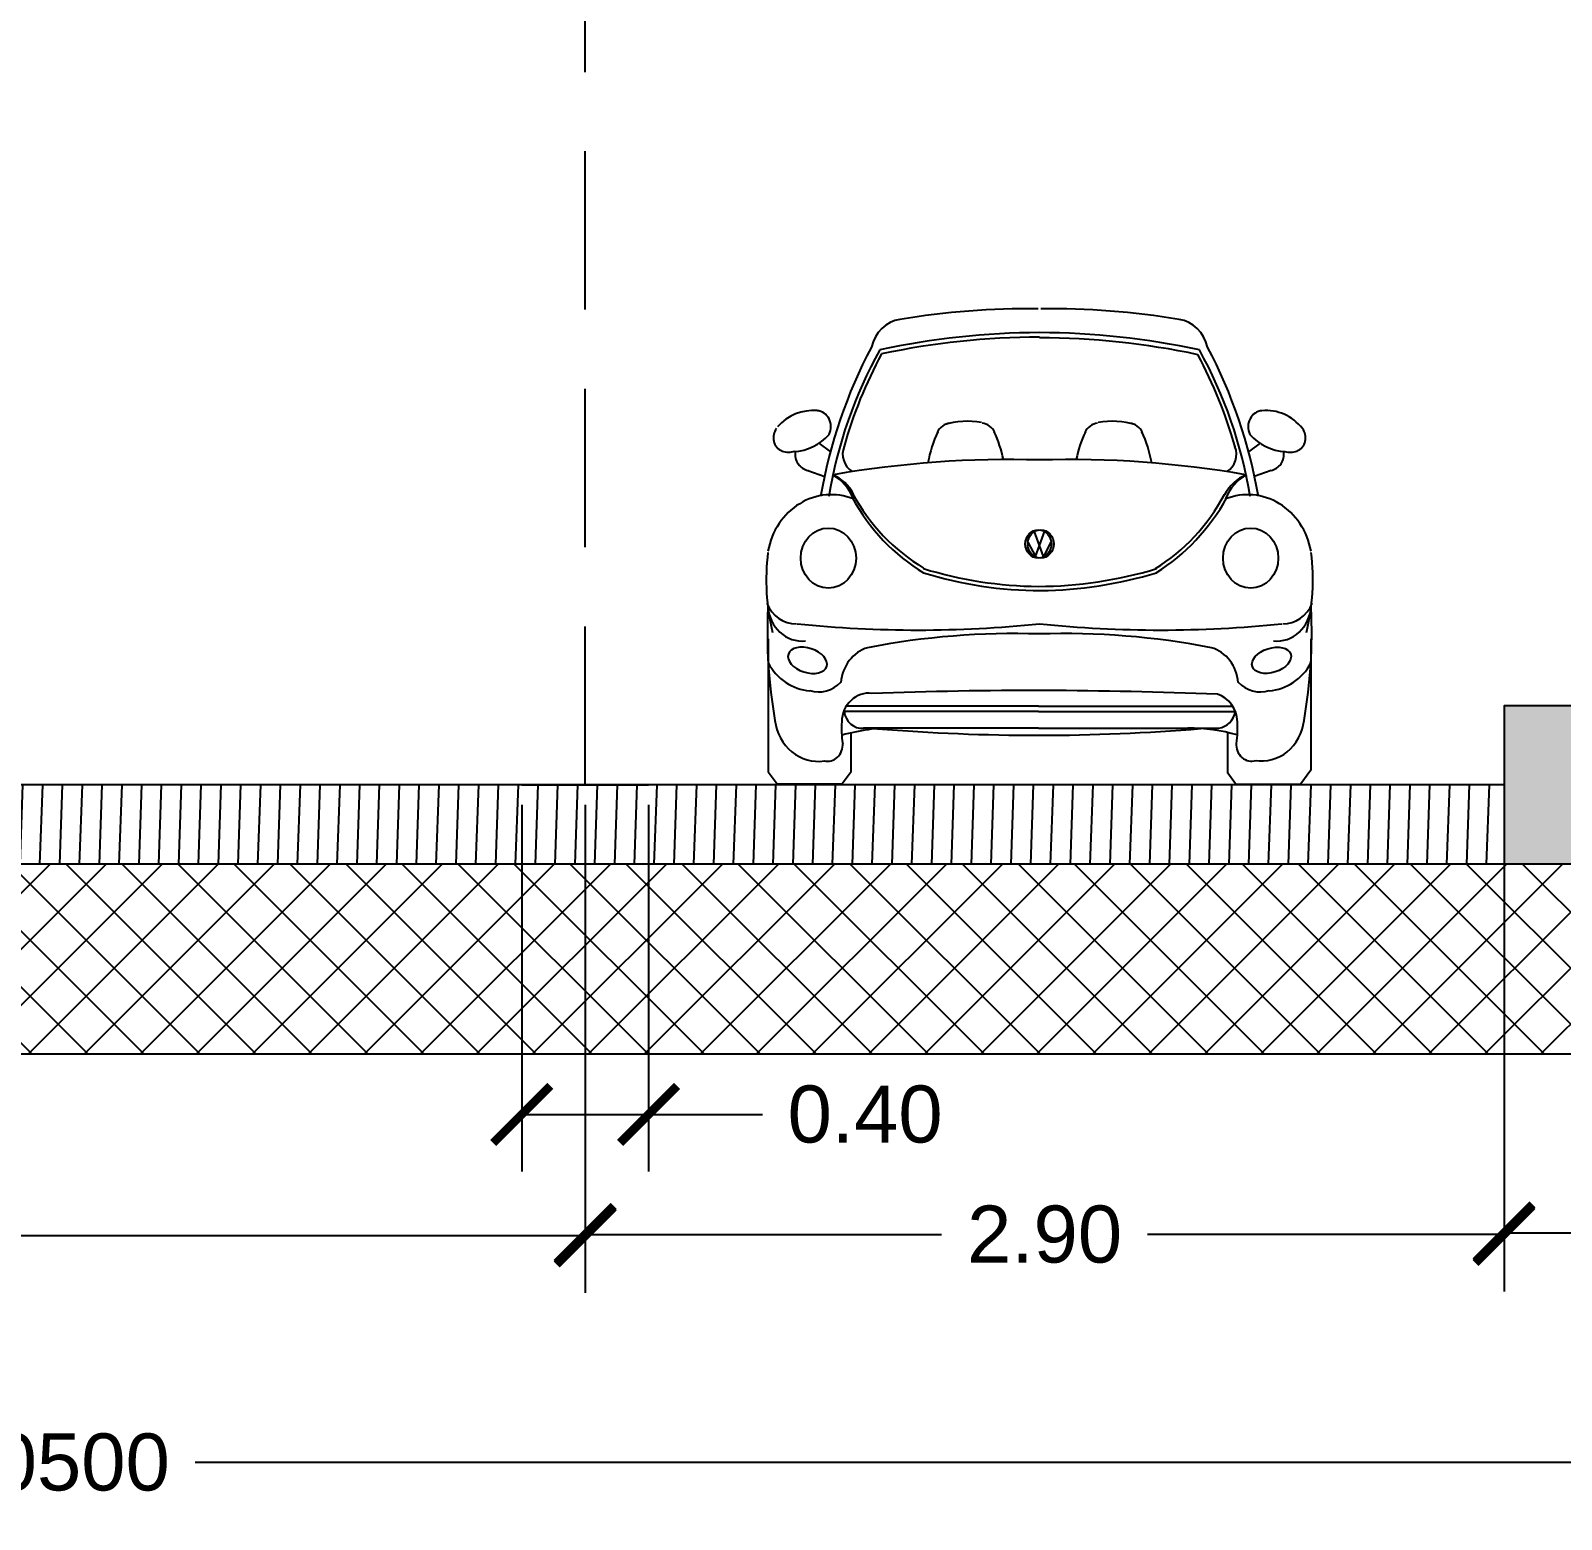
# Model space of a CAD drawing. Header units: metres. Extents: x 668617 to 675126, y 2286318 to 2293677.
# Drawn here: x 672206.293 to 672211.124, y 2287837.721 to 2287842.421 of the extents above; entities that cross this region are included whole.
import ezdxf

# ---------------------------------------------------------------- set-up
doc = ezdxf.new("R2010")
doc.units = ezdxf.units.M
doc.header["$MEASUREMENT"] = 0
doc.linetypes.add('DASHED', pattern=[0.75, 0.5, -0.25])
doc.layers.add('DMTG_SECCIONES_VIALES', color=250, linetype='Continuous')
doc.styles.get("Standard").update_dxf_attribs({"font": 'arial.ttf'})
doc.dimstyles.get("Standard").update_dxf_attribs({"dimtxt": 0.18, "dimasz": 0.18, "dimexe": 0.18, "dimexo": 0.0625, "dimgap": 0.09, "dimtad": 0, "dimtih": 1, "dimtoh": 1, "dimdec": 4, "dimzin": 0, "dimdsep": 46, "dimtxsty": 'Standard', "dimcen": 0.09, "dimadec": 0, "dimazin": 0, "dimtfac": 1, "dimtdec": 4, "dimtofl": 0, "dimtmove": 0, "dimatfit": 3, "dimfxl": 1, "dimtolj": 1, "dimtzin": 0, "dimarcsym": 0})

# ---------------------------------------------------------------- blocks, each defined once
blk = doc.blocks.new('BEATRKE')
for p, q in [((-0.6955, 1.0746), (-0.6586, 1.0476)), ((0.6976, 1.0746), (0.6607, 1.0476)), ((-0.7299, 0.9892), (-0.6767, 0.9697)), ((0.732, 0.9892), (0.6788, 0.9697)), ((0.0136, 0.7169), (-0.0154, 0.7982)), ((-0.012, 0.7169), (0.0183, 0.7982)), ((-0.0358, 0.7631), (-0.012, 0.7169)), ((0.0377, 0.7646), (0.0136, 0.7169)), ((-0.8551, 0.4576), (-0.8551, 0.0381)), ((0.8572, 0.4576), (0.8572, 0.0433)), ((-0.0025, 0.2446), (-0.6089, 0.2446)), ((-0.0025, 0.2446), (0.611, 0.2446)), ((-0.0025, 0.228), (-0.617, 0.228)), ((-0.0025, 0.228), (0.6191, 0.228)), ((-0.5936, 0.0381), (-0.5936, 0.1608)), ((-0.0025, 0.1758), (-0.5545, 0.1758)), ((-0.0025, 0.1758), (0.5669, 0.1758)), ((0.5957, 0.033), (0.5957, 0.1617)), ((-0.8551, 0.0381), (-0.8272, 0)), ((-0.8272, 0), (-0.6215, 0)), ((-0.5936, 0.0381), (-0.6215, 0)), ((0.6198, 0), (0.5957, 0.033)), ((0.8572, 0.0433), (0.8256, 0)), ((0.6204, -0.0012), (0.8258, -0.0012))]:
    blk.add_line(p, q)
for centre, major_axis, ratio, start_param, end_param in [((-0.0398, -1.3546), (0, 2.8537), 0.918667, -0.013969, 0.153144), ((0.0419, -1.3546), (0, 2.8537), 0.918667, -0.153144, 0.013969), ((-0.4251, 1.3501), (0, 0.1168), 0.918667, 0.136651, 1.325825), ((0.4272, 1.3501), (0, 0.1168), 0.918667, -1.325825, -0.136651), ((0.0069, -1.4339), (0, 2.858), 0.918667, 0.002193, 0.195586), ((0.0069, -1.448), (0, 2.858), 0.918667, 0.002193, 0.193284), ((-0.0048, -1.4339), (0, 2.858), 0.918667, -0.195586, -0.002193), ((-0.0048, -1.4501), (0, 2.858), 0.918667, -0.193763, -0.002193), ((0.6653, 0.6281), (0, 1.5012), 0.918667, 1.047436, 1.383805), ((0.5637, 0.6666), (0, 1.3577), 0.918667, 1.026478, 1.392653), ((0.5767, 0.6666), (0, 1.3577), 0.918667, 1.037515, 1.273117), ((-0.5746, 0.6666), (0, 1.3577), 0.918667, -1.273726, -1.039467), ((-0.5616, 0.6666), (0, 1.3577), 0.918667, -1.392653, -1.026478), ((-0.6633, 0.6281), (0, 1.5012), 0.918667, -1.383805, -1.047436), ((-0.7128, 1.004), (0, 0.1742), 0.918667, -0.074667, 0.786429), ((-0.7042, 1.1269), (0, 0.0509), 0.918667, 4.22215, 6.213694), ((0.7062, 1.1269), (0, 0.0509), 0.918667, 0.069492, 2.061035), ((0.7163, 1.0141), (0, 0.1642), 0.918667, -0.860748, 0.087948), ((-0.7979, 1.0922), (0, 0.0445), 0.918667, 0.855351, 2.795362), ((-0.2765, 1.0823), (0, 0.0562), 0.918667, 0.097829, 1.077437), ((-0.2265, 0.8582), (0, 0.286), 0.918667, -0.169646, 0.28372), ((-0.1855, 1.0823), (0, 0.0562), 0.918667, -1.077437, -0.097829), ((0.1895, 1.0823), (0, 0.0562), 0.918667, 0.097829, 1.077437), ((0.2305, 0.8582), (0, 0.286), 0.918667, -0.28372, 0.169646), ((0.2805, 1.0823), (0, 0.0562), 0.918667, -1.077437, -0.097829), ((0.8, 1.0922), (0, 0.0445), 0.918667, 3.487823, 5.427834), ((-0.7797, 1.2254), (0, 0.1766), 0.918667, 3.177759, 3.945642), ((-0.5637, 1.0405), (0, 0.0616), 0.918667, 1.165798, 2.657917), ((-0.0197, 0.9442), (0, 0.3671), 0.918667, 1.099776, 1.382165), ((-0.4422, 0.9442), (0, 0.3671), 0.918667, -1.353452, -1.099776), ((0.4462, 0.9442), (0, 0.3671), 0.918667, 1.099776, 1.353452), ((0.0237, 0.9442), (0, 0.3671), 0.918667, -1.382165, -1.099776), ((0.5658, 1.0405), (0, 0.0616), 0.918667, 3.625268, 5.117387), ((0.7818, 1.2254), (0, 0.1766), 0.918667, 2.337543, 3.105426), ((-0.7915, 1.1114), (0, 0.0649), 0.918667, 2.795362, 3.487823), ((-0.7224, 1.041), (0, 0.0523), 0.918667, 1.419695, 2.994335), ((-0.0936, -2.8142), (0, 3.8376), 0.918667, -0.026879, 0.158222), ((0.0957, -2.8142), (0, 3.8376), 0.918667, -0.158222, 0.026879), ((0.7245, 1.041), (0, 0.0523), 0.918667, 3.28885, 4.86349), ((0.7923, 1.1197), (0, 0.0732), 0.918667, 2.874083, 3.468081), ((-0.7094, 0.8445), (0, 0.1447), 0.918667, -1.18409, -0.43995), ((-0.6995, 0.84), (0, 0.1447), 0.918667, -1.029611, -0.373357), ((0.7002, 0.8396), (0, 0.1447), 0.918667, 0.361891, 1.043825), ((0.7115, 0.8445), (0, 0.1447), 0.918667, 0.43995, 1.18409), ((-0.6561, 0.6906), (0, 0.2219), 0.918667, -0.349487, 1.372286), ((-0.076, 1.2515), (0, 0.6514), 0.918667, 2.108286, 2.638229), ((0.6582, 0.6906), (0, 0.2219), 0.918667, -1.372286, 0.349487), ((-0.076, 1.2366), (0, 0.6514), 0.918667, 2.108286, 2.638229), ((0.0825, 1.2295), (0, 0.6314), 0.918667, 3.654021, 4.188425), ((0.0608, 1.2515), (0, 0.6751), 0.918667, 3.662851, 4.170219), ((-0.6653, 0.7122), (0, 0.095), 0.918667, -1.570796, 4.712389), ((-0.0027, 0.7569), (0, 0.0447), 0.918667, 4.712389, 10.995574), ((0.0048, 0.7569), (0, 0.0447), 0.918667, 4.712389, 10.995574), ((0.6674, 0.7122), (0, 0.095), 0.918667, -1.570796, 4.712389), ((-0.2758, 0.6434), (0, 0.6375), 0.918667, 1.433956, 1.834552), ((0.2779, 0.6434), (0, 0.6375), 0.918667, 4.448633, 4.849229), ((0.0084, 2.1134), (0, 1.4905), 0.918667, 2.865678, 3.133585), ((-0.0104, 2.1808), (0, 1.5579), 0.918667, 3.147111, 3.410924), ((0.008, 2.098), (0, 1.4883), 0.918667, 2.865579, 3.139125), ((-0.0111, 2.1713), (0, 1.5617), 0.918667, 3.152584, 3.410769), ((0.4806, 0.4752), (0, 1.457), 0.918667, 1.516988, 1.760865), ((-0.7686, 0.6139), (0, 0.1086), 0.918667, 1.990762, 3.16488), ((-0.7481, 0.5688), (0, 0.1182), 0.918667, 1.641489, 3.240173), ((0.7502, 0.5688), (0, 0.1182), 0.918667, 3.043012, 4.641696), ((0.7707, 0.6139), (0, 0.1086), 0.918667, 3.118305, 4.292423), ((-0.4785, 0.4752), (0, 1.457), 0.918667, 4.52232, 4.766197), ((-0.3812, 4.8145), (0, 4.3293), 0.918667, 3.045298, 3.237887), ((0.3833, 4.8145), (0, 4.3293), 0.918667, 3.045298, 3.237887), ((-0.0779, -2.4089), (0, 2.883), 0.918667, -0.029538, 0.175898), ((0.0795, -2.413), (0, 2.8871), 0.918667, -0.175825, 0.029832), ((0.7332, 0.3898), (0.0605, 0.0198), 0.603282, 3.100258439394069, 9.383443746573654), ((-0.5114, 0.3089), (0, 0.125), 0.918667, 0.263666, 1.487664), ((0.5135, 0.3089), (0, 0.125), 0.918667, -1.487664, -0.263666), ((-0.7141, 0.4722), (0, 0.1786), 0.918667, 2.101367, 3.082538), ((0.7162, 0.4722), (0, 0.1786), 0.918667, 3.200647, 4.181818), ((-0.696, 0.3993), (0, 0.1096), 0.918667, 2.861374, 3.912285), ((-0.0176, -16.9725), (0, 17.2668), 0.918667, -0.036575, 0.032186), ((0.6981, 0.3993), (0, 0.1096), 0.918667, 2.3709, 3.421811), ((-0.538, 0.1931), (0, 0.0928), 0.918667, -0.116844, 1.541109), ((0.5401, 0.1931), (0, 0.0928), 0.918667, -1.541109, -0.264938), ((-0.6977, 0.2202), (0, 0.1495), 0.918667, 1.706904, 3.278981), ((-0.377, 0.1748), (0, 0.2689), 0.918667, 1.492381, 1.747467), ((-0.5597, 0.2374), (0, 0.0619), 0.918667, 1.72295, 3.232038), ((0.5605, 0.2404), (0, 0.0649), 0.918667, 3.248232, 4.521493), ((0.3791, 0.1748), (0, 0.2689), 0.918667, 4.535719, 4.790804), ((0.7018, 0.219), (0, 0.1472), 0.918667, 2.985359, 4.582696), ((-0.4633, -0.4991), (0, 0.6749), 0.918667, -0.010203, 0.259035), ((-0.0028, 7.5119), (0, 7.3588), 0.918667, 3.06644, 3.217559), ((0.4696, -0.4991), (0, 0.6749), 0.918667, -0.25392, 0), ((-0.6687, 0.1239), (0, 0.053), 0.918667, 2.930178, 4.781687), ((0.6704, 0.1245), (0, 0.0532), 0.918667, 1.506958, 3.42934)]:
    blk.add_ellipse(centre, major_axis=major_axis, ratio=ratio, start_param=start_param, end_param=end_param)
at = {"extrusion": (0, 0, -1)}
blk.add_ellipse((-0.7311, 0.3898), major_axis=(-0.0605, 0.0198), ratio=0.603282, start_param=3.100258439394069, end_param=9.383443746573654, dxfattribs=at)
blk = doc.blocks.new('_ArchTick')
at = {"color": 0, "linetype": 'ByBlock', "const_width": 0.15}
blk.add_lwpolyline([(-0.5, -0.5), (0.5, 0.5)], dxfattribs=at)
blk = doc.blocks.new('*D434')
at = {"layer": 'Defpoints', "color": 0, "transparency": 16777216}
for p in [(672210.9435, 2287840.2898), (672216.3035, 2287840.2898), (672210.9435, 2287838.6259)]:
    blk.add_point(p, dxfattribs=at)
at = {"layer": 'DMTG_SECCIONES_VIALES', "color": 0, "lineweight": -2, "transparency": 16777216}
for p, q in [((672210.9435, 2287840.2273), (672210.9435, 2287838.4459)), ((672216.3035, 2287840.2273), (672216.3035, 2287838.4459)), ((672210.9435, 2287838.6259), (672213.2998, 2287838.6259)), ((672216.3035, 2287838.6259), (672213.9473, 2287838.6259))]:
    blk.add_line(p, q, dxfattribs=at)
at = {"layer": 'DMTG_SECCIONES_VIALES', "color": 0, "lineweight": -2, "transparency": 16777216, "xscale": 0.18, "yscale": 0.18, "zscale": 0.18, "rotation": 180}
blk.add_blockref('_ArchTick', (672210.9435, 2287838.6259), dxfattribs=at)
at = {"layer": 'DMTG_SECCIONES_VIALES', "color": 0, "lineweight": -2, "transparency": 16777216, "xscale": 0.18, "yscale": 0.18, "zscale": 0.18}
blk.add_blockref('_ArchTick', (672216.3035, 2287838.6259), dxfattribs=at)
at = {"layer": 'DMTG_SECCIONES_VIALES', "color": 0, "transparency": 16777216, "insert": (672213.6235, 2287838.6259), "char_height": 0.18, "attachment_point": 5}
blk.add_mtext('\\A1;5.36', dxfattribs=at)
blk = doc.blocks.new('*D435')
at = {"layer": 'Defpoints', "color": 0, "transparency": 16777216}
for p in [(672208.0435, 2287840.0398), (672210.9435, 2287840.0398), (672208.0435, 2287838.6207)]:
    blk.add_point(p, dxfattribs=at)
at = {"layer": 'DMTG_SECCIONES_VIALES', "color": 0, "lineweight": -2, "transparency": 16777216}
for p, q in [((672208.0435, 2287839.9773), (672208.0435, 2287838.4407)), ((672210.9435, 2287839.9773), (672210.9435, 2287838.4407)), ((672208.0435, 2287838.6207), (672209.1685, 2287838.6207)), ((672210.9435, 2287838.6207), (672209.8186, 2287838.6207))]:
    blk.add_line(p, q, dxfattribs=at)
at = {"layer": 'DMTG_SECCIONES_VIALES', "color": 0, "lineweight": -2, "transparency": 16777216, "xscale": 0.18, "yscale": 0.18, "zscale": 0.18, "rotation": 180}
blk.add_blockref('_ArchTick', (672208.0435, 2287838.6207), dxfattribs=at)
at = {"layer": 'DMTG_SECCIONES_VIALES', "color": 0, "lineweight": -2, "transparency": 16777216, "xscale": 0.18, "yscale": 0.18, "zscale": 0.18}
blk.add_blockref('_ArchTick', (672210.9435, 2287838.6207), dxfattribs=at)
at = {"layer": 'DMTG_SECCIONES_VIALES', "color": 0, "transparency": 16777216, "insert": (672209.4935, 2287838.6207), "char_height": 0.18, "attachment_point": 5}
blk.add_mtext('\\A1;2.90', dxfattribs=at)
blk = doc.blocks.new('*D436')
at = {"layer": 'Defpoints', "color": 0, "transparency": 16777216}
for p in [(672201.3035, 2287840.0398), (672208.0435, 2287840.0398), (672201.3035, 2287838.616)]:
    blk.add_point(p, dxfattribs=at)
at = {"layer": 'DMTG_SECCIONES_VIALES', "color": 0, "lineweight": -2, "transparency": 16777216}
for p, q in [((672201.3035, 2287839.9773), (672201.3035, 2287838.436)), ((672208.0435, 2287839.9773), (672208.0435, 2287838.436)), ((672201.3035, 2287838.616), (672204.3496, 2287838.616)), ((672208.0435, 2287838.616), (672204.9975, 2287838.616))]:
    blk.add_line(p, q, dxfattribs=at)
at = {"layer": 'DMTG_SECCIONES_VIALES', "color": 0, "lineweight": -2, "transparency": 16777216, "xscale": 0.18, "yscale": 0.18, "zscale": 0.18, "rotation": 180}
blk.add_blockref('_ArchTick', (672201.3035, 2287838.616), dxfattribs=at)
at = {"layer": 'DMTG_SECCIONES_VIALES', "color": 0, "lineweight": -2, "transparency": 16777216, "xscale": 0.18, "yscale": 0.18, "zscale": 0.18}
blk.add_blockref('_ArchTick', (672208.0435, 2287838.616), dxfattribs=at)
at = {"layer": 'DMTG_SECCIONES_VIALES', "color": 0, "transparency": 16777216, "insert": (672204.6735, 2287838.616), "char_height": 0.18, "attachment_point": 5}
blk.add_mtext('\\A1;6.74', dxfattribs=at)
blk = doc.blocks.new('*D441')
at = {"layer": 'Defpoints', "color": 0, "transparency": 16777216}
for p in [(672207.8435, 2287840.0398), (672208.2435, 2287840.0398), (672208.2435, 2287838.9996)]:
    blk.add_point(p, dxfattribs=at)
at = {"layer": 'DMTG_SECCIONES_VIALES', "color": 0, "lineweight": -2, "transparency": 16777216}
for p, q in [((672207.8435, 2287839.9773), (672207.8435, 2287838.8196)), ((672208.2435, 2287839.9773), (672208.2435, 2287838.8196)), ((672207.8435, 2287838.9996), (672208.2435, 2287838.9996)), ((672208.2435, 2287838.9996), (672208.6035, 2287838.9996))]:
    blk.add_line(p, q, dxfattribs=at)
at = {"layer": 'DMTG_SECCIONES_VIALES', "color": 0, "lineweight": -2, "transparency": 16777216, "xscale": 0.18, "yscale": 0.18, "zscale": 0.18, "rotation": 180}
blk.add_blockref('_ArchTick', (672207.8435, 2287838.9996), dxfattribs=at)
at = {"layer": 'DMTG_SECCIONES_VIALES', "color": 0, "lineweight": -2, "transparency": 16777216, "xscale": 0.18, "yscale": 0.18, "zscale": 0.18}
blk.add_blockref('_ArchTick', (672208.2435, 2287838.9996), dxfattribs=at)
at = {"layer": 'DMTG_SECCIONES_VIALES', "color": 0, "transparency": 16777216, "insert": (672208.927, 2287838.9996), "char_height": 0.18, "attachment_point": 5}
blk.add_mtext('\\A1;0.40', dxfattribs=at)
blk = doc.blocks.new('*D431')
at = {"layer": 'Defpoints', "color": 0, "transparency": 16777216}
for p in [(672196.2535, 2287840.2898), (672216.3035, 2287840.2898), (672216.3035, 2287837.9014)]:
    blk.add_point(p, dxfattribs=at)
at = {"layer": 'DMTG_SECCIONES_VIALES', "color": 0, "lineweight": -2, "transparency": 16777216}
for p, q in [((672196.2535, 2287840.2273), (672196.2535, 2287837.7214)), ((672216.3035, 2287840.2273), (672216.3035, 2287837.7214)), ((672196.2535, 2287837.9014), (672205.7438, 2287837.9014)), ((672216.3035, 2287837.9014), (672206.8133, 2287837.9014))]:
    blk.add_line(p, q, dxfattribs=at)
at = {"layer": 'DMTG_SECCIONES_VIALES', "color": 0, "lineweight": -2, "transparency": 16777216, "xscale": 0.18, "yscale": 0.18, "zscale": 0.18, "rotation": 180}
blk.add_blockref('_ArchTick', (672196.2535, 2287837.9014), dxfattribs=at)
at = {"layer": 'DMTG_SECCIONES_VIALES', "color": 0, "lineweight": -2, "transparency": 16777216, "xscale": 0.18, "yscale": 0.18, "zscale": 0.18}
blk.add_blockref('_ArchTick', (672216.3035, 2287837.9014), dxfattribs=at)
at = {"layer": 'DMTG_SECCIONES_VIALES', "color": 0, "transparency": 16777216, "insert": (672206.2785, 2287837.9014), "char_height": 0.18, "attachment_point": 5}
blk.add_mtext('\\A1;20.0500', dxfattribs=at)

msp = doc.modelspace()

# ---------------------------------------------------------------- hatches: boundary and pattern name
at = {"layer": 'DMTG_SECCIONES_VIALES', "true_color": 0x000000}
h = msp.add_hatch(dxfattribs=at)
h.set_pattern_fill('AR-SAND', color=18, scale=0.05)
h.set_pattern_definition([(37.5, (671855.920446, 2287769.89963), (-0.003149668, 0.096341188), [0, -0.076, 0, -0.085, 0, -0.08125]), (7.5, (671855.92045, 2287769.89963), (0.088488835, 0.141107303), [0, -0.041, 0, -0.0685, 0, -0.02625]), (327.5, (671855.858946, 2287769.89963), (0.155707093, 0.000282953), [0, -0.025, 0, -0.09, 0, -0.1175]), (317.5, (671855.85895, 2287769.89963), (0.15030633, 0.04388378), [0, -0.0125, 0, -0.059, 0, -0.0675])])
h.paths.add_polyline_path([(672201.30355, 2287840.28977), (672196.25355, 2287840.28977), (672196.25355, 2287840.03977), (672201.05355, 2287840.03977), (672201.05355, 2287839.78977), (672201.30355, 2287839.78977), (672201.30355, 2287840.03977)])
h.paths.add_polyline_path([(672216.30355, 2287840.28977), (672210.94355, 2287840.28977), (672210.94355, 2287840.03977), (672210.94355, 2287839.78977), (672211.19355, 2287839.78977), (672211.19355, 2287840.03977), (672216.30355, 2287840.03977)])
at = {"layer": 'DMTG_SECCIONES_VIALES', "true_color": 0x939598}
h = msp.add_hatch(dxfattribs=at)
h.set_pattern_fill('ANSI37', color=252)
h.set_pattern_definition([(45, (671855.92045, 2287769.89963), (-0.088388348, 0.088388348), []), (135, (671855.92045, 2287769.89963), (-0.088388348, -0.088388348), [])])
h.paths.add_polyline_path([(672201.05355, 2287840.03977), (672196.25355, 2287840.03977), (672191.25355, 2287840.03977), (672191.25355, 2287839.43977), (672196.25355, 2287839.43977), (672200.45355, 2287839.43977), (672200.45355, 2287839.18977), (672211.79355, 2287839.18977), (672211.79355, 2287839.43977), (672216.30355, 2287839.43977), (672221.30355, 2287839.43977), (672221.30355, 2287840.03977), (672216.30355, 2287840.03977), (672211.19355, 2287840.03977), (672211.19355, 2287839.78977), (672201.05355, 2287839.78977)])
at = {"layer": 'DMTG_SECCIONES_VIALES', "true_color": 0x000000}
h = msp.add_hatch(dxfattribs=at)
h.set_pattern_fill('ANSI31', color=18, scale=0.5, angle=43)
h.set_pattern_definition([(88, (671855.920446, 2287769.89963), (-0.062461927, 0.002181219), [])])
h.paths.add_polyline_path([(672210.94355, 2287840.03977), (672208.04355, 2287840.03977), (672201.30355, 2287840.03977), (672201.30355, 2287839.78977), (672210.94355, 2287839.78977)])

# ---------------------------------------------------------------- linework, layer by layer
at = {"layer": 'DMTG_SECCIONES_VIALES', "linetype": 'DASHED'}
msp.add_lwpolyline([(672208.04355, 2287840.03977), (672208.04355, 2287844.33593)], dxfattribs=at)
at = {"layer": 'DMTG_SECCIONES_VIALES'}
for points in [[(672221.30355, 2287840.28977), (672216.30355, 2287840.28977), (672210.94355, 2287840.28977), (672210.94355, 2287840.03977), (672201.30355, 2287840.03977), (672201.30355, 2287840.28977), (672196.25355, 2287840.28977), (672191.25355, 2287840.28977)], [(672216.30355, 2287840.28977), (672210.94355, 2287840.28977)], [(672210.94355, 2287840.03977), (672208.04355, 2287840.03977), (672208.04355, 2287840.13804)], [(672221.30355, 2287840.03977), (672216.30355, 2287840.03977), (672211.19355, 2287840.03977), (672211.19355, 2287839.78977), (672201.05355, 2287839.78977), (672201.05355, 2287840.03977), (672196.25355, 2287840.03977), (672191.25355, 2287840.03977)], [(672221.30355, 2287840.03977), (672221.30355, 2287839.43977), (672216.30355, 2287839.43977), (672211.79355, 2287839.43977), (672211.79355, 2287839.18977), (672200.45355, 2287839.18977), (672200.45355, 2287839.43977), (672196.25355, 2287839.43977), (672191.25355, 2287839.43977), (672191.25355, 2287840.03977)], [(672207.84355, 2287840.03977), (672208.24355, 2287840.03977)], [(672210.94355, 2287840.03977), (672210.94355, 2287839.78977)]]:
    msp.add_lwpolyline(points, dxfattribs=at)

# ---------------------------------------------------------------- block references
msp.add_blockref('BEATRKE', (672209.47635, 2287840.04325), dxfattribs=at)

# ---------------------------------------------------------------- dimensions: what is measured, and where the dimension line sits
dim = msp.add_linear_dim(base=(672216.30355, 2287837.9014), p1=(672196.25355, 2287840.28977), p2=(672216.30355, 2287840.28977), dimstyle='Standard', override={"dimblk1": 'ArchTick', "dimblk2": 'ArchTick', "dimsah": 1}, dxfattribs=at)
dim.commit()
dim.dimension.update_dxf_attribs({"geometry": '*D431', "text_midpoint": (672206.27855, 2287837.9014)})
for base, p1, p2, picture, middle in [((672210.94355, 2287838.62591), (672216.30355, 2287840.28977), (672210.94355, 2287840.28977), '*D434', (672213.62355, 2287838.62591)), ((672201.30355, 2287838.616), (672208.04355, 2287840.03977), (672201.30355, 2287840.03977), '*D436', (672204.67355, 2287838.616)), ((672208.24355, 2287838.99955), (672207.84355, 2287840.03977), (672208.24355, 2287840.03977), '*D441', (672208.92702, 2287838.99955)), ((672208.04355, 2287838.62071), (672210.94355, 2287840.03977), (672208.04355, 2287840.03977), '*D435', (672209.49355, 2287838.62071))]:
    dim = msp.add_linear_dim(base=base, p1=p1, p2=p2, dimstyle='Standard', override={"dimdec": 2, "dimblk1": 'ArchTick', "dimblk2": 'ArchTick', "dimsah": 1}, dxfattribs=at)
    dim.commit()
    dim.dimension.update_dxf_attribs({"geometry": picture, "text_midpoint": middle, "dimtype": 160})

doc.saveas('drawing.dxf')
